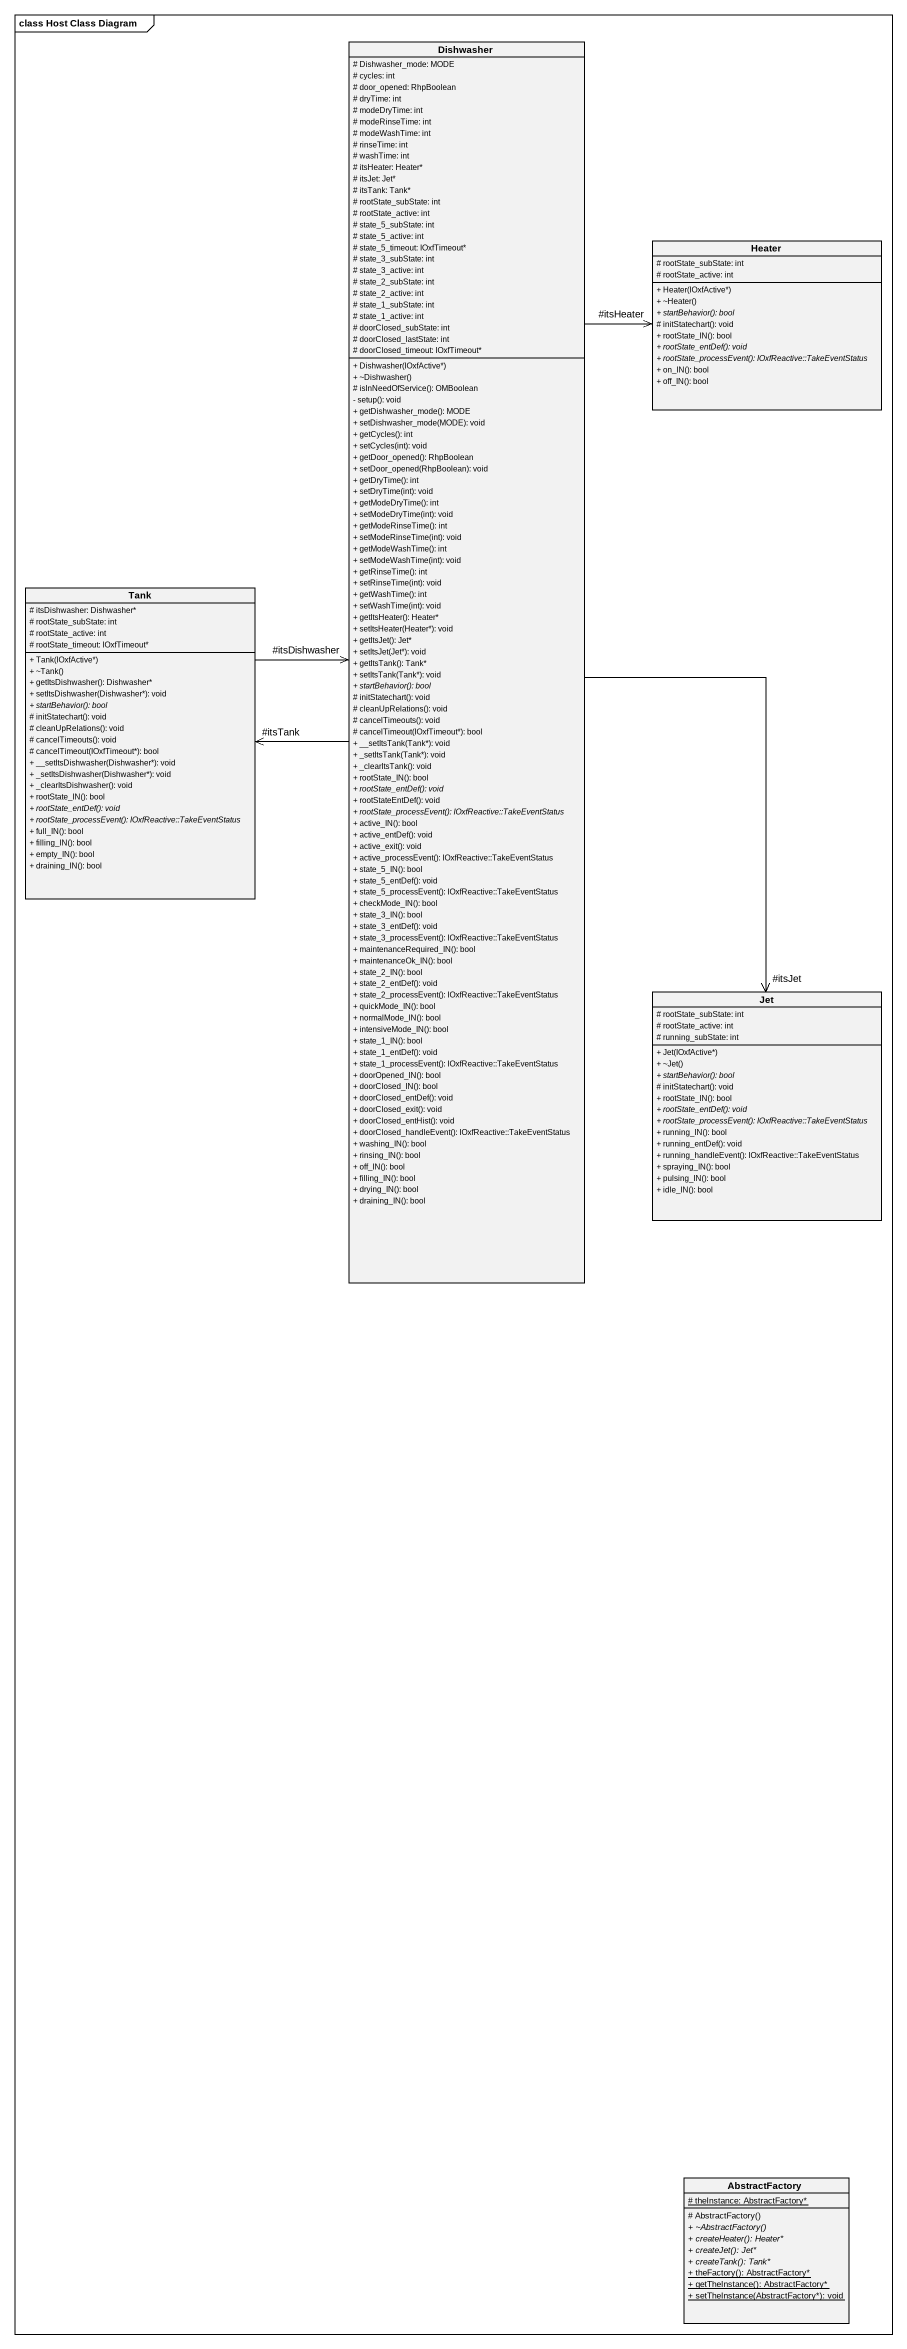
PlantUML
@startuml
mainframe class Host Class Diagram
hide circle
hide empty members
skinparam classAttributeIconSize 0
class Dishwasher {
  # Dishwasher_mode: MODE
  # cycles: int
  # door_opened: RhpBoolean
  # dryTime: int
  # modeDryTime: int
  # modeRinseTime: int
  # modeWashTime: int
  # rinseTime: int
  # washTime: int
  # itsHeater: Heater*
  # itsJet: Jet*
  # itsTank: Tank*
  # rootState_subState: int
  # rootState_active: int
  # state_5_subState: int
  # state_5_active: int
  # state_5_timeout: IOxfTimeout*
  # state_3_subState: int
  # state_3_active: int
  # state_2_subState: int
  # state_2_active: int
  # state_1_subState: int
  # state_1_active: int
  # doorClosed_subState: int
  # doorClosed_lastState: int
  # doorClosed_timeout: IOxfTimeout*
  + Dishwasher(IOxfActive*)
  + ~Dishwasher()
  # isInNeedOfService(): OMBoolean
  - setup(): void
  + getDishwasher_mode(): MODE
  + setDishwasher_mode(MODE): void
  + getCycles(): int
  + setCycles(int): void
  + getDoor_opened(): RhpBoolean
  + setDoor_opened(RhpBoolean): void
  + getDryTime(): int
  + setDryTime(int): void
  + getModeDryTime(): int
  + setModeDryTime(int): void
  + getModeRinseTime(): int
  + setModeRinseTime(int): void
  + getModeWashTime(): int
  + setModeWashTime(int): void
  + getRinseTime(): int
  + setRinseTime(int): void
  + getWashTime(): int
  + setWashTime(int): void
  + getItsHeater(): Heater*
  + setItsHeater(Heater*): void
  + getItsJet(): Jet*
  + setItsJet(Jet*): void
  + getItsTank(): Tank*
  + setItsTank(Tank*): void
  {abstract} + startBehavior(): bool
  # initStatechart(): void
  # cleanUpRelations(): void
  # cancelTimeouts(): void
  # cancelTimeout(IOxfTimeout*): bool
  + __setItsTank(Tank*): void
  + _setItsTank(Tank*): void
  + _clearItsTank(): void
  + rootState_IN(): bool
  {abstract} + rootState_entDef(): void
  + rootStateEntDef(): void
  {abstract} + rootState_processEvent(): IOxfReactive::TakeEventStatus
  + active_IN(): bool
  + active_entDef(): void
  + active_exit(): void
  + active_processEvent(): IOxfReactive::TakeEventStatus
  + state_5_IN(): bool
  + state_5_entDef(): void
  + state_5_processEvent(): IOxfReactive::TakeEventStatus
  + checkMode_IN(): bool
  + state_3_IN(): bool
  + state_3_entDef(): void
  + state_3_processEvent(): IOxfReactive::TakeEventStatus
  + maintenanceRequired_IN(): bool
  + maintenanceOk_IN(): bool
  + state_2_IN(): bool
  + state_2_entDef(): void
  + state_2_processEvent(): IOxfReactive::TakeEventStatus
  + quickMode_IN(): bool
  + normalMode_IN(): bool
  + intensiveMode_IN(): bool
  + state_1_IN(): bool
  + state_1_entDef(): void
  + state_1_processEvent(): IOxfReactive::TakeEventStatus
  + doorOpened_IN(): bool
  + doorClosed_IN(): bool
  + doorClosed_entDef(): void
  + doorClosed_exit(): void
  + doorClosed_entHist(): void
  + doorClosed_handleEvent(): IOxfReactive::TakeEventStatus
  + washing_IN(): bool
  + rinsing_IN(): bool
  + off_IN(): bool
  + filling_IN(): bool
  + drying_IN(): bool
  + draining_IN(): bool
}
class Heater {
  # rootState_subState: int
  # rootState_active: int
  + Heater(IOxfActive*)
  + ~Heater()
  {abstract} + startBehavior(): bool
  # initStatechart(): void
  + rootState_IN(): bool
  {abstract} + rootState_entDef(): void
  {abstract} + rootState_processEvent(): IOxfReactive::TakeEventStatus
  + on_IN(): bool
  + off_IN(): bool
}
class Tank {
  # itsDishwasher: Dishwasher*
  # rootState_subState: int
  # rootState_active: int
  # rootState_timeout: IOxfTimeout*
  + Tank(IOxfActive*)
  + ~Tank()
  + getItsDishwasher(): Dishwasher*
  + setItsDishwasher(Dishwasher*): void
  {abstract} + startBehavior(): bool
  # initStatechart(): void
  # cleanUpRelations(): void
  # cancelTimeouts(): void
  # cancelTimeout(IOxfTimeout*): bool
  + __setItsDishwasher(Dishwasher*): void
  + _setItsDishwasher(Dishwasher*): void
  + _clearItsDishwasher(): void
  + rootState_IN(): bool
  {abstract} + rootState_entDef(): void
  {abstract} + rootState_processEvent(): IOxfReactive::TakeEventStatus
  + full_IN(): bool
  + filling_IN(): bool
  + empty_IN(): bool
  + draining_IN(): bool
}
class Jet {
  # rootState_subState: int
  # rootState_active: int
  # running_subState: int
  + Jet(IOxfActive*)
  + ~Jet()
  {abstract} + startBehavior(): bool
  # initStatechart(): void
  + rootState_IN(): bool
  {abstract} + rootState_entDef(): void
  {abstract} + rootState_processEvent(): IOxfReactive::TakeEventStatus
  + running_IN(): bool
  + running_entDef(): void
  + running_handleEvent(): IOxfReactive::TakeEventStatus
  + spraying_IN(): bool
  + pulsing_IN(): bool
  + idle_IN(): bool
}
class AbstractFactory {
  {static} # theInstance: AbstractFactory*
  # AbstractFactory()
  {abstract} + ~AbstractFactory()
  {abstract} + createHeater(): Heater*
  {abstract} + createJet(): Jet*
  {abstract} + createTank(): Tank*
  {static} + theFactory(): AbstractFactory*
  {static} + getTheInstance(): AbstractFactory*
  {static} + setTheInstance(AbstractFactory*): void
}
Dishwasher -up-> "#itsHeater" Heater
Dishwasher -left-> "#itsTank" Tank
Dishwasher --> "#itsJet" Jet
Tank -right-> "#itsDishwasher" Dishwasher
@enduml
